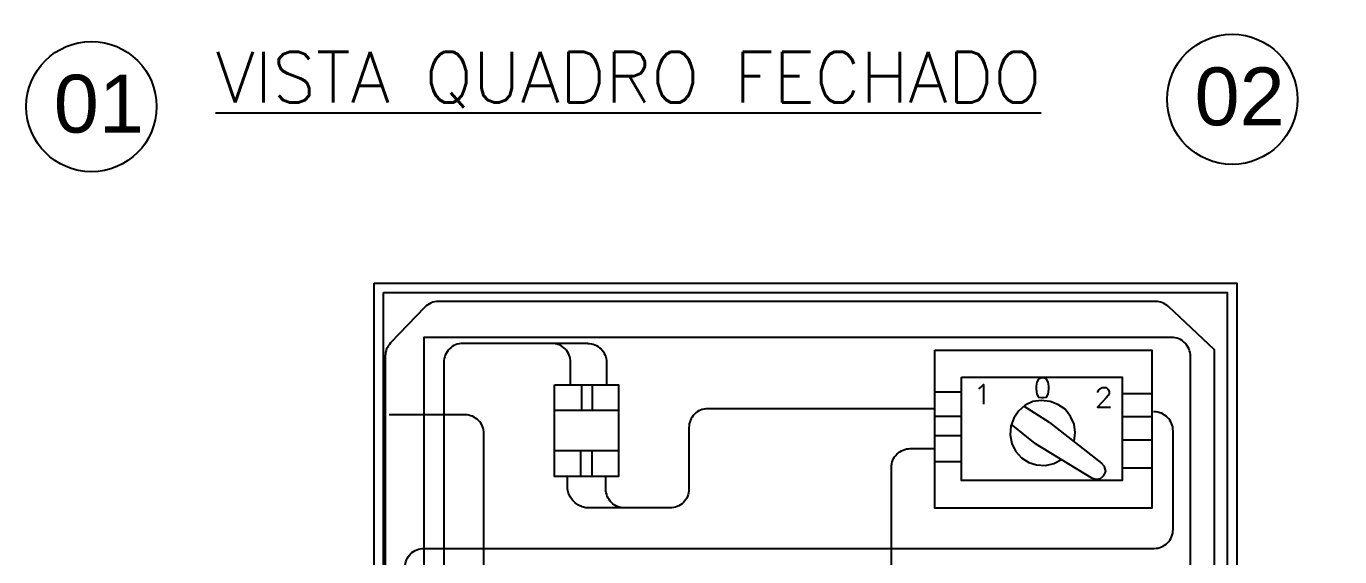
# Model space of a CAD drawing. Header units: inches. Extents: x -7660 to 802, y -193 to 3.
# Drawn here: x 553.44 to 562.14, y -87.19 to -83.67 of the extents above; entities that cross this region are included whole.
import ezdxf

# ---------------------------------------------------------------- set-up
doc = ezdxf.new("R2010")
doc.units = ezdxf.units.IN
doc.header["$MEASUREMENT"] = 0
for name, color, linetype in [('at_Entity', 7, 'Continuous'), ('COTAS', 8, 'Continuous'), ('detalhes', 7, 'Continuous'), ('Text-04', 4, 'Continuous')]:
    doc.layers.add(name, color=color, linetype=linetype)
doc.styles.add('Annotative', font='arial.ttf')
doc.styles.add('ROMANS', font='romans.shx', dxfattribs={"height": 10})
doc.dimstyles.new('1-100$7', dxfattribs={"dimscale": 100, "dimtxt": 1.5, "dimasz": 2, "dimexe": 1, "dimexo": 1, "dimgap": 0.75, "dimtad": 1, "dimlfac": 0.001, "dimzin": 1, "dimdsep": 46, "dimtxsty": 'ROMANS', "dimblk": 'OBLIQUE', "dimcen": 0, "dimdle": 1, "dimclre": 9, "dimadec": 0, "dimazin": 0, "dimtfac": 1, "dimtix": 1, "dimtmove": 0, "dimatfit": 2, "dimldrblk": 'OBLIQUE', "dimfxl": 1, "dimarcsym": 0})

msp = doc.modelspace()

# ---------------------------------------------------------------- linework, layer by layer
for points in [[(555.74509, -85.37306), (561.4593, -85.37306), (561.4593, -94.97247), (555.74509, -94.97247)], [(555.80742, -85.43539), (561.39696, -85.43539), (561.39696, -94.91014), (555.80742, -94.91014)], [(559.45966, -85.81697), (560.89782, -85.81697), (560.89782, -86.86527), (559.45966, -86.86527)], [(556.93957, -86.04728), (557.36451, -86.04728), (557.36451, -86.65529), (556.93957, -86.65529)], [(559.63584, -85.99715), (560.70115, -85.99715), (560.70115, -86.681), (559.63584, -86.681)]]:
    msp.add_lwpolyline(points, close=True)
at = {"color": 8}
msp.add_lwpolyline([(561.03617, -94.76111), (561.27206, -94.54373, 0.2095416), (561.31224, -94.45206), (561.31224, -85.81454), (561.00721, -85.52781, 0.1908918), (560.92183, -85.49398), (556.17044, -85.49398, 0.2043585), (556.08046, -85.53236), (555.85316, -85.76937, 0.1934775), (555.81848, -85.85566), (555.81848, -94.50428), (556.10847, -94.76253, 0.1839221), (556.19138, -94.7941), (560.95169, -94.7941, 0.1883262)], format="xyb", close=True, dxfattribs=at)
at = {"color": 5}
msp.add_lwpolyline([(559.7871, -89.10371), (561.02822, -89.10371, 0.4142136), (561.15289, -88.97905), (561.15289, -85.85735, 0.4142136), (561.02822, -85.73269), (556.07398, -85.73269), (556.07398, -90.83227, -0.4142136), (555.94931, -90.95694), (555.83576, -90.95694)], format="xyb", dxfattribs=at)
for points in [[(557.15942, -85.77236), (556.33118, -85.77236, 0.4142136), (556.20652, -85.89703), (556.20652, -89.78061, -0.4142136), (556.08185, -89.90527), (555.84365, -89.90527)], [(557.0465, -86.04648), (557.0465, -85.89703, 0.4142136), (556.92183, -85.77236)], [(557.15942, -85.77236, -0.4142136), (557.28409, -85.89703), (557.28409, -86.04728)], [(555.84515, -90.85256), (555.94959, -90.85256), (555.94959, -87.25655, -0.4142136), (556.07426, -87.13188), (560.91278, -87.13188, 0.4142136), (561.03745, -87.00722), (561.03745, -86.35108, 0.4142136), (560.91278, -86.22641), (560.90697, -86.22641)], [(559.44996, -86.20531), (557.95471, -86.20531, 0.4142136), (557.83004, -86.32998), (557.83004, -86.7391, -0.4142136), (557.70538, -86.86377)], [(559.08683, -94.45051), (560.77163, -94.45051, 0.4142136), (560.89629, -94.32584), (560.89629, -87.49091, 0.4142136), (560.77163, -87.36625), (556.5969, -87.36625, -0.4142136), (556.47223, -87.24158), (556.47223, -86.37085, 0.4142136), (556.34756, -86.24618), (555.84313, -86.24618)], [(559.04714, -88.89215, 0.4142136), (559.1718, -88.76748), (559.1718, -86.59473, -0.4142136), (559.29647, -86.47006), (559.45966, -86.47006)], [(557.70538, -86.86377), (557.17498, -86.86377, -0.3749377), (557.02533, -86.7391), (557.02533, -86.65529)], [(557.40467, -86.86377, -0.4142136), (557.28, -86.7391), (557.28, -86.65529)]]:
    msp.add_lwpolyline(points, format="xyb")
for points in [[(557.11762, -86.04728), (557.11762, -86.21573)], [(557.18956, -86.04728), (557.18956, -86.21573)], [(559.45966, -86.09312), (559.63584, -86.09312)], [(560.70115, -86.10355), (560.89782, -86.10355)], [(556.93957, -86.21573), (557.36451, -86.21573)], [(559.63584, -86.25746), (559.45966, -86.25746)], [(560.89782, -86.26007), (560.70115, -86.26007)], [(559.45966, -86.38267), (559.63584, -86.38267)], [(560.70115, -86.41137), (560.89782, -86.41137)], [(557.36451, -86.48372), (556.93957, -86.48372)], [(557.11108, -86.48372), (557.11108, -86.65529)], [(557.18956, -86.65529), (557.18956, -86.48372)], [(559.63584, -86.55745), (559.45966, -86.55745)], [(560.89782, -86.59918), (560.70115, -86.59918)]]:
    msp.add_lwpolyline(points)
at = {"color": 1}
for centre in [(553.87146, -84.20161), (561.42966, -84.15337)]:
    msp.add_circle(centre, 0.4317, dxfattribs=at)
at = {"layer": 'at_Entity', "color": 4}
for points in [[(559.75064, -86.073), (559.76252, -86.06508), (559.78232, -86.04528), (559.78232, -86.17598)], [(560.16666, -86.00137), (560.14686, -86.00929), (560.13498, -86.02909), (560.13102, -86.05682), (560.13102, -86.07662), (560.13498, -86.10831), (560.14686, -86.12811), (560.16666, -86.13207), (560.17855, -86.13207), (560.19835, -86.12811), (560.21023, -86.10831), (560.21419, -86.07662), (560.21419, -86.05682), (560.21023, -86.02909), (560.19835, -86.00929), (560.17855, -86.00137), (560.16666, -86.00137)], [(560.53997, -86.09723), (560.53997, -86.09327), (560.54789, -86.07743), (560.55185, -86.07347), (560.56769, -86.06554), (560.59146, -86.06554), (560.60334, -86.07347), (560.6073, -86.07743), (560.61522, -86.09327), (560.61522, -86.10515), (560.6073, -86.11703), (560.59542, -86.13288), (560.53601, -86.19625), (560.62314, -86.19625)]]:
    msp.add_lwpolyline(points, dxfattribs=at)
at = {"layer": 'at_Entity', "color": 3}
for points in [[(560.38198, -86.42324), (560.38991, -86.36383), (560.38198, -86.30838), (560.35822, -86.25689), (560.32257, -86.20936), (560.27505, -86.17768), (560.22356, -86.15787), (560.16415, -86.14995), (560.1087, -86.15787), (560.05721, -86.18164), (560.01364, -86.22124), (559.98195, -86.26877), (559.96215, -86.32026), (559.95819, -86.37967), (559.97007, -86.43512), (559.99384, -86.48661), (560.03344, -86.53018), (560.08097, -86.56186), (560.13246, -86.57771), (560.19187, -86.58167), (560.24732, -86.56978), (560.29881, -86.54206)], [(560.2196, -86.2965), (560.04929, -86.18956)], [(560.12454, -86.43512), (559.96611, -86.30838)], [(560.2196, -86.2965), (560.56418, -86.56582)], [(560.12454, -86.43512), (560.49684, -86.66484)], [(560.49684, -86.66484), (560.52853, -86.67276), (560.55625, -86.6688), (560.58002, -86.649), (560.5919, -86.62127), (560.58398, -86.58959), (560.56418, -86.56582)]]:
    msp.add_lwpolyline(points, dxfattribs=at)

# ---------------------------------------------------------------- texts
at = {"layer": 'detalhes', "linetype": 'Continuous', "char_height": 0.384177, "attachment_point": 1, "style": 'Annotative'}
for s, insert in [('02', (561.18018, -83.94181)), ('01', (553.62199, -83.99005))]:
    msp.add_mtext_dynamic_manual_height_columns(s, width=7.6589117, gutter_width=0.50023, heights=[0], dxfattribs=dict(at, insert=insert))
at = {"layer": 'Text-04', "color": 1, "insert": (557.42955, -83.83842), "char_height": 0.3367828, "width": 8.354193, "attachment_point": 2, "style": 'ROMANS'}
msp.add_mtext('{\\L\\C3;VISTA QUADRO FECHADO}', dxfattribs=at)

# ---------------------------------------------------------------- leaders
at = {"layer": 'COTAS', "color": 1}
msp.add_leader([(560.71948, -141.49708), (561.04846, -140.86316), (562.48636, -140.86316)], dimstyle='1-100$7', override={"dimasz": 1.5, "dimtad": 0, "dimclrd": 256}, dxfattribs=at)

doc.saveas('drawing.dxf')
